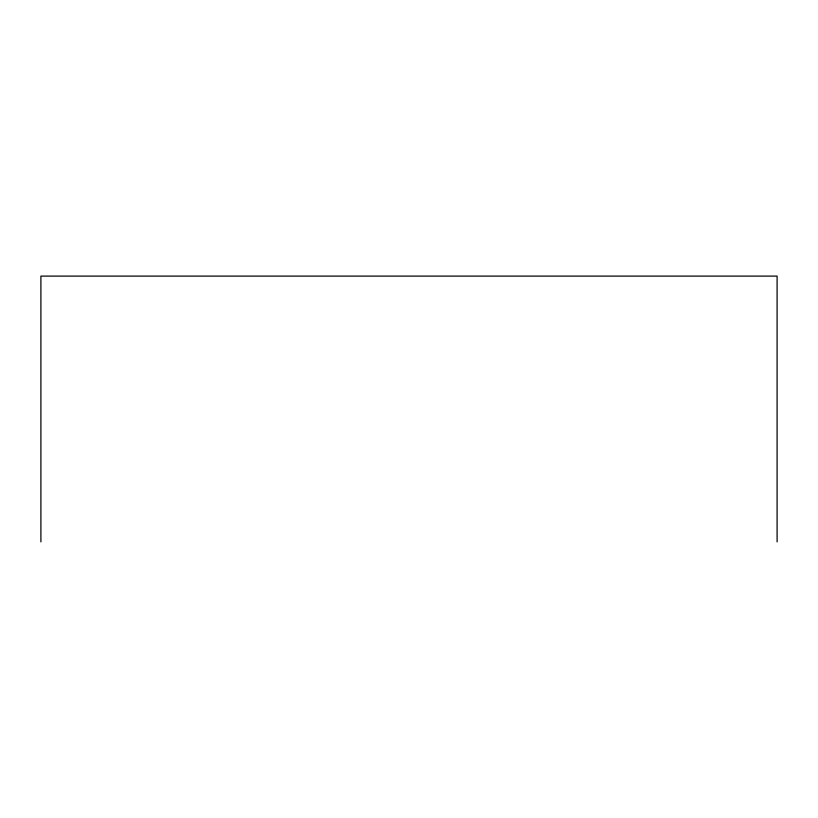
<?xml version="1.0" encoding="UTF-8"?>
<svg xmlns="http://www.w3.org/2000/svg" width="818" height="818" viewBox="0 0 818 818"><rect width="100%" height="100%" fill="white"/><g stroke="black" fill="none" stroke-linecap="round" stroke-linejoin="round"><path stroke-width="1.23" d="M777.1 541.894L777.1 276.106L40.9 276.106L40.9 541.894"/></g></svg>
